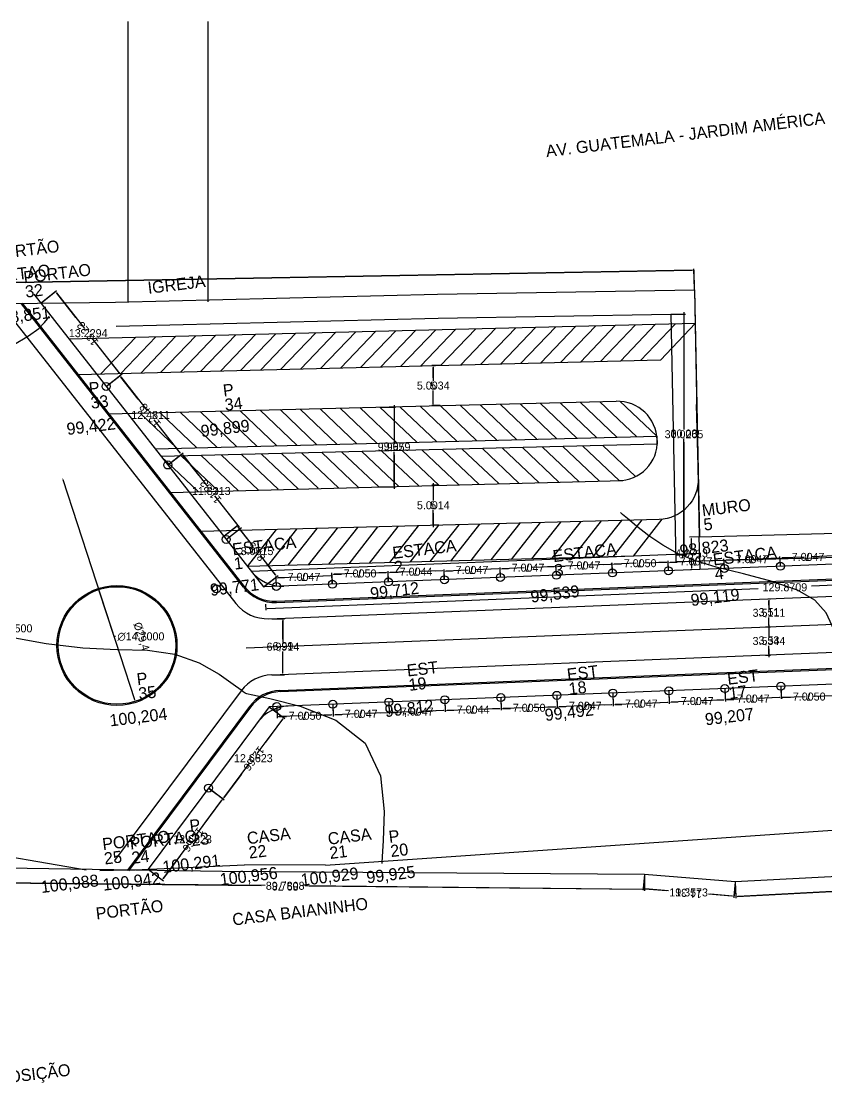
# Model space of a CAD drawing. Header units: metres. Extents: x -999 to 3200, y -1400 to 5056.
# Drawn here: x 993.8 to 1094.4, y 4556.1 to 4690.7 of the extents above; entities that cross this region are included whole.
import ezdxf

# ---------------------------------------------------------------- set-up
doc = ezdxf.new("R2010")
doc.units = ezdxf.units.M
for name, color, linetype, true_color in [('0.1', 7, 'Continuous', 0x000001), ('CurvasTG', 7, 'Continuous', 0x000007), ('Layer1', 7, 'Continuous', 0x000001), ('Layer2', 7, 'Continuous', 0x000002), ('PLANIMETRIA', 7, 'Continuous', 0x000007)]:
    doc.layers.add(name, color=color, linetype=linetype, true_color=true_color)

# ---------------------------------------------------------------- blocks, each defined once
blk = doc.blocks.new('*D3')
for p, q in [((1078.43, 4626.27), (1077.27, 4626.24)), ((1077.45, 4626.07), (1077.48, 4624.8)), ((1078.54, 4622.2), (1077.38, 4622.17))]:
    blk.add_line(p, q)
blk = doc.blocks.new('*D8')
for p, q in [((1154.03, 4623.17), (1154.06, 4622.45)), ((1024.47, 4617.32), (1085.83, 4619.83)), ((1024.27, 4617.85), (1024.3, 4617.13))]:
    blk.add_line(p, q)
blk = doc.blocks.new('_CLOSEDFILLED')
at = {"color": 0, "linetype": 'BYBLOCK'}
blk.add_solid([(-1, 0.16), (0, 0), (-1, -0.16)], dxfattribs=at)

msp = doc.modelspace()

# ---------------------------------------------------------------- linework, layer by layer
at = {"color": 2}
for p, q in [((956.58, 4657.43), (1077.57, 4659.6)), ((1077.86, 4657.16), (1077.82, 4659.6)), ((996.18, 4655.49), (998.02, 4656.94)), ((1000.56, 4653.7), (998.17, 4656.74)), ((1074.92, 4654.11), (1076.56, 4654.11)), ((1076.56, 4654.36), (1076.56, 4640.07)), ((1006.03, 4646.73), (1003.65, 4649.77)), ((1004.34, 4645.08), (1006.19, 4646.53)), ((1046.14, 4647.68), (1045.22, 4647.68)), ((1045.22, 4646.15), (1045.22, 4647.43)), ((1004.34, 4645.08), (1006.05, 4646.42)), ((1008.35, 4643.47), (1006.2, 4646.22)), ((1045.22, 4642.93), (1045.22, 4644.21)), ((1038.57, 4642.49), (1040.33, 4642.49)), ((1040.33, 4642.74), (1040.33, 4638.47)), ((1046.07, 4642.68), (1045.22, 4642.68)), ((1013.6, 4636.8), (1011.44, 4639.54)), ((1076.56, 4638.13), (1076.56, 4623.84)), ((1012.05, 4635.26), (1013.83, 4636.66)), ((1012.05, 4635.26), (1013.75, 4636.6)), ((1015.93, 4633.97), (1013.98, 4636.46)), ((1040.33, 4636.54), (1040.33, 4632.27)), ((998.94, 4633.43), (1007.9, 4605.95)), ((1038.41, 4632.52), (1040.33, 4632.52)), ((1045.23, 4632.97), (1045.23, 4631.19)), ((1045.92, 4632.72), (1045.23, 4632.72)), ((1020.98, 4627.55), (1019.02, 4630.04)), ((1045.23, 4629.25), (1045.23, 4627.47)), ((1019.04, 4626.35), (1020.71, 4627.66)), ((1045.93, 4627.72), (1045.23, 4627.72)), ((1019.35, 4625.96), (1021.13, 4627.35)), ((1021.96, 4626.07), (1020.87, 4627.46)), ((1075.54, 4624.09), (1076.56, 4624.09)), ((1088.32, 4623.62), (1085.57, 4623.5)), ((1088.61, 4622.61), (1088.57, 4623.63)), ((1088.61, 4622.61), (1088.57, 4623.63)), ((1091.57, 4623.75), (1088.82, 4623.64)), ((1095.32, 4623.9), (1092.57, 4623.79)), ((1025.53, 4621.52), (1024.43, 4622.92)), ((1053.32, 4622.27), (1050.57, 4622.16)), ((1053.62, 4621.2), (1053.57, 4622.28)), ((1053.62, 4621.2), (1053.57, 4622.28)), ((1056.57, 4622.4), (1053.82, 4622.29)), ((1060.32, 4622.55), (1057.57, 4622.44)), ((1060.62, 4621.48), (1060.57, 4622.56)), ((1060.62, 4621.48), (1060.57, 4622.56)), ((1063.57, 4622.68), (1060.82, 4622.57)), ((1067.32, 4622.83), (1064.57, 4622.72)), ((1067.61, 4621.77), (1067.57, 4622.84)), ((1067.61, 4621.83), (1067.58, 4622.87)), ((1070.58, 4622.97), (1067.83, 4622.88)), ((1074.33, 4623.08), (1071.58, 4623)), ((1074.61, 4622.05), (1074.57, 4623.06)), ((1074.61, 4622.05), (1074.58, 4623.09)), ((1077.57, 4623.18), (1074.82, 4623.07)), ((1081.32, 4623.33), (1078.57, 4623.22)), ((1081.61, 4622.33), (1081.57, 4623.34)), ((1081.61, 4622.33), (1081.57, 4623.34)), ((1084.57, 4623.46), (1081.82, 4623.35)), ((1024.01, 4620.02), (1025.68, 4621.33)), ((1025.62, 4620.08), (1025.58, 4621.13)), ((1028.58, 4621.25), (1025.83, 4621.14)), ((1032.33, 4621.4), (1029.58, 4621.29)), ((1032.62, 4620.42), (1032.58, 4621.59)), ((1032.62, 4620.36), (1032.58, 4621.41)), ((1035.58, 4621.69), (1032.83, 4621.6)), ((1039.33, 4621.8), (1036.58, 4621.72)), ((1039.62, 4620.64), (1039.58, 4621.81)), ((1039.62, 4620.7), (1039.58, 4621.81)), ((1042.58, 4621.91), (1039.83, 4621.82)), ((1046.33, 4622.02), (1043.58, 4621.94)), ((1046.62, 4620.92), (1046.57, 4622)), ((1046.62, 4620.92), (1046.58, 4622.03)), ((1049.57, 4622.12), (1046.82, 4622.01)), ((1087.18, 4618.54), (1087.18, 4618.54)), ((1087.18, 4617.75), (1087.18, 4618.29)), ((1025.04, 4616.04), (1026.44, 4616.04)), ((1026.44, 4613.51), (1026.44, 4615.79)), ((1087.18, 4615.28), (1087.18, 4615.81)), ((1086.75, 4615.03), (1087.18, 4615.03)), ((1087.18, 4615.28), (1087.18, 4614.23)), ((1087.18, 4615.03), (1087.18, 4615.03)), ((1026.44, 4609.3), (1026.44, 4611.57)), ((1086.75, 4611.49), (1087.18, 4611.49)), ((1087.18, 4612.29), (1087.18, 4611.24)), ((1025.04, 4609.05), (1026.44, 4609.05)), ((1088.66, 4607.6), (1088.71, 4606.2)), ((1088.66, 4607.6), (1088.72, 4606.2)), ((1053.67, 4606.19), (1053.71, 4604.8)), ((1053.67, 4606.13), (1053.71, 4604.8)), ((1060.67, 4606.47), (1060.73, 4605.02)), ((1060.67, 4606.41), (1060.71, 4605.02)), ((1067.67, 4606.75), (1067.73, 4605.3)), ((1067.67, 4606.75), (1067.73, 4605.3)), ((1074.67, 4607.03), (1074.72, 4605.61)), ((1074.67, 4607.03), (1074.72, 4605.58)), ((1081.67, 4607.31), (1081.72, 4605.92)), ((1081.67, 4607.31), (1081.72, 4605.89)), ((1088.47, 4606.19), (1085.72, 4606.08)), ((1091.71, 4606.3), (1088.96, 4606.21)), ((1095.46, 4606.41), (1092.71, 4606.33)), ((1024.72, 4605.03), (1026.53, 4603.69)), ((1025.67, 4605.07), (1025.71, 4603.8)), ((1032.67, 4605.35), (1032.73, 4604.02)), ((1032.67, 4605.28), (1032.71, 4604.02)), ((1039.67, 4605.63), (1039.72, 4604.3)), ((1039.67, 4605.63), (1039.72, 4604.3)), ((1046.67, 4605.91), (1046.71, 4604.58)), ((1046.67, 4605.91), (1046.72, 4604.58)), ((1053.46, 4604.79), (1050.71, 4604.71)), ((1056.71, 4604.89), (1053.96, 4604.81)), ((1060.46, 4605.01), (1057.71, 4604.92)), ((1063.73, 4605.14), (1060.98, 4605.03)), ((1067.48, 4605.29), (1064.73, 4605.18)), ((1070.73, 4605.42), (1067.98, 4605.31)), ((1074.47, 4605.57), (1071.72, 4605.46)), ((1077.72, 4605.73), (1074.97, 4605.62)), ((1081.47, 4605.88), (1078.72, 4605.77)), ((1084.72, 4606.04), (1081.97, 4605.93)), ((1026.38, 4603.49), (1024.24, 4600.62)), ((1028.71, 4603.9), (1025.96, 4603.81)), ((1032.46, 4604.01), (1029.71, 4603.93)), ((1035.73, 4604.14), (1032.98, 4604.03)), ((1039.47, 4604.29), (1036.72, 4604.18)), ((1042.72, 4604.42), (1039.97, 4604.31)), ((1046.47, 4604.57), (1043.72, 4604.46)), ((1049.71, 4604.67), (1046.96, 4604.59)), ((1021.25, 4596.61), (1019.1, 4593.74)), ((1017.15, 4594.88), (1018.95, 4593.54)), ((1017.15, 4594.88), (1018.93, 4593.56)), ((1018.78, 4593.36), (1016.64, 4590.49)), ((1013.65, 4586.48), (1011.51, 4583.61)), ((1009.58, 4584.74), (1011.36, 4583.41)), ((1071.63, 4584.09), (1071.48, 4582.32)), ((1071.63, 4584.09), (1071.61, 4582.2)), ((1082.94, 4583.18), (1083.04, 4581.31)), ((1024.22, 4582.69), (982.08, 4583.12)), ((1071.36, 4582.2), (1029.22, 4582.64)), ((1074.64, 4582.05), (1071.73, 4582.3)), ((1082.95, 4583.12), (1082.79, 4581.35)), ((1117.41, 4583.18), (1083.29, 4581.33)), ((1082.54, 4581.37), (1079.63, 4581.62))]:
    msp.add_line(p, q, dxfattribs=at)
at = {"color": 7}
for p, q in [((995.29, 4656.63, -102), (1024.01, 4620.02, -102)), ((993.71, 4655.39, -102), (1021.49, 4619.99, -102)), ((993.83, 4655.48, -102), (1021.61, 4620.08, -102)), ((992.14, 4654.16, -102), (1020.55, 4617.95, -102)), ((1005.58, 4652.62, -102), (1045.83, 4653.62, -102)), ((1045.83, 4653.62, -102), (1074.92, 4654.11, -102)), ((1074.92, 4654.11, -102), (1075.55, 4623.2, -102)), ((1078.43, 4626.27, -102), (1078.54, 4622.2, -102)), ((1156.36, 4625.33, -102), (1024.01, 4620.02, -102)), ((1075.55, 4623.2, -102), (1153.32, 4625.28, -102)), ((1078.48, 4624.2, -102), (1022.49, 4621.96, -102)), ((1025.62, 4618.23, -102), (1154.03, 4623.38, -102)), ((1025.63, 4618.08, -102), (1154.03, 4623.23, -102)), ((1024.69, 4616.04, -102), (1152.17, 4621.16, -102)), ((1021.85, 4612.42, -102), (1152.31, 4617.66, -102)), ((1025.04, 4609.05, -102), (1152.45, 4614.16, -102)), ((1026.07, 4607.09, -102), (1156.44, 4612.32, -102)), ((1026.08, 4606.94, -102), (1153.86, 4612.07, -102)), ((1151.38, 4610.12, -102), (1024.72, 4605.03, -102)), ((1021.23, 4607.04, -102), (1005.39, 4585.81, -102)), ((1022.27, 4605.08, -102), (1007, 4584.62, -102)), ((1022.39, 4604.99, -102), (1007.12, 4584.53, -102)), ((1024.72, 4605.03, -102), (1009.58, 4584.74, -102))]:
    msp.add_line(p, q, dxfattribs=at)
for p, q in [((1078.43, 4626.27), (1077.27, 4626.24)), ((1077.45, 4626.07), (1077.48, 4624.8)), ((1077.55, 4622.36), (1077.52, 4623.62)), ((1153.87, 4622.62), (1092.51, 4620.11)), ((1078.54, 4622.2), (1077.38, 4622.17)), ((1024.47, 4617.32), (1085.83, 4619.83)), ((1024.27, 4617.85), (1024.3, 4617.13))]:
    msp.add_line(p, q)
msp.add_lwpolyline([(829.45, 4652.74), (912, 4654.17), (979.44, 4655.27), (1005.52, 4655.62), (1045.77, 4656.62), (1077.86, 4657.16), (1078.49, 4626.28), (1156.3, 4628.36), (1156.48, 4607.77), (1156.54, 4601.85), (1156.67, 4587.18), (1126.92, 4585.47), (1106.14, 4584.36), (1082.94, 4583.18), (1071.63, 4584.09), (1018.83, 4584.47), (980.9, 4585.03), (952.04, 4584.54), (919.75, 4583.82), (895.5, 4583.28), (873.4, 4582.79), (865.83, 4582.62), (829.45, 4652.74)], dxfattribs=at)
for centre, radius in [((1004.34, 4645.08, -102), 0.5), ((1012.05, 4635.26, -102), 0.5), ((1019.35, 4625.96, -102), 0.5), ((1067.61, 4621.77, -102), 0.5), ((1074.61, 4622.05, -102), 0.5), ((1081.61, 4622.33, -102), 0.5), ((1088.61, 4622.61, -102), 0.5), ((1039.62, 4620.64, -102), 0.5), ((1046.62, 4620.92, -102), 0.5), ((1053.62, 4621.2, -102), 0.5), ((1060.62, 4621.48, -102), 0.5), ((1005.7, 4612.7, -102), 7.5), ((1005.7, 4612.7, -102), 7.35), ((1018.12, 4619.78, -102), 0.5), ((1025.62, 4620.08, -102), 0.5), ((1032.62, 4620.36, -102), 0.5), ((1074.67, 4607.03, -102), 0.5), ((1081.67, 4607.31, -102), 0.5), ((1088.66, 4607.6, -102), 0.5), ((1039.67, 4605.63, -102), 0.5), ((1046.67, 4605.91, -102), 0.5), ((1053.67, 4606.19, -102), 0.5), ((1060.67, 4606.47, -102), 0.5), ((1067.67, 4606.75, -102), 0.5), ((1025.67, 4605.07, -102), 0.5), ((1032.67, 4605.35, -102), 0.5), ((1017.15, 4594.88, -102), 0.5)]:
    msp.add_circle(centre, radius, dxfattribs=at)
for centre, radius, start, end in [((1026.37, 4625.11, -102), 5, 218.1215, 272.2989), ((1025.43, 4623.07, -102), 5, 218.1215, 272.2989), ((1025.43, 4623.07, -102), 4.85, 218.1215, 272.2989), ((1024.49, 4621.04, -102), 5, 218.1215, 272.2989), ((1025.24, 4604.05, -102), 5, 92.2989, 143.2679), ((1026.27, 4602.09, -102), 5, 92.2989, 143.2679), ((1026.27, 4602.09, -102), 4.85, 92.2989, 143.2679), ((1027.31, 4600.13, -102), 5, 92.2989, 143.2679)]:
    msp.add_arc(centre, radius, start, end, dxfattribs=at)
for points in [[(1077.48, 4626.07), (1077.42, 4626.07), (1077.45, 4626.25)], [(1077.58, 4622.36), (1077.52, 4622.36), (1077.55, 4622.18)], [(1024.47, 4617.35), (1024.47, 4617.29), (1024.29, 4617.31)]]:
    msp.add_solid(points)
at = {"layer": '0.1', "color": 1}
for p, q in [((999.68, 4651.02, -102), (1078.02, 4652.97, -102)), ((1033.04, 4651.85, -102), (1028.65, 4647.24, -102)), ((1035.53, 4651.92, -102), (1031.15, 4647.31, -102)), ((1038.03, 4651.98, -102), (1033.65, 4647.37, -102)), ((1040.53, 4652.04, -102), (1036.15, 4647.43, -102)), ((1043.03, 4652.1, -102), (1038.65, 4647.49, -102)), ((1045.53, 4652.17, -102), (1041.15, 4647.55, -102)), ((1048.03, 4652.23, -102), (1043.64, 4647.62, -102)), ((1050.53, 4652.29, -102), (1046.14, 4647.68, -102)), ((1053.03, 4652.35, -102), (1048.64, 4647.74, -102)), ((1055.53, 4652.41, -102), (1051.14, 4647.8, -102)), ((1058.03, 4652.48, -102), (1053.64, 4647.87, -102)), ((1060.53, 4652.54, -102), (1056.14, 4647.93, -102)), ((1063.03, 4652.6, -102), (1058.64, 4647.99, -102)), ((1065.53, 4652.66, -102), (1061.14, 4648.05, -102)), ((1068.02, 4652.73, -102), (1063.64, 4648.11, -102)), ((1070.52, 4652.79, -102), (1066.14, 4648.18, -102)), ((1073.02, 4652.85, -102), (1068.64, 4648.24, -102)), ((1075.52, 4652.91, -102), (1071.14, 4648.3, -102)), ((1078.02, 4652.97, -102), (1073.64, 4648.36, -102)), ((1008.04, 4651.23, -102), (1003.66, 4646.62, -102)), ((1010.54, 4651.29, -102), (1006.16, 4646.68, -102)), ((1013.04, 4651.36, -102), (1008.66, 4646.75, -102)), ((1015.54, 4651.42, -102), (1011.15, 4646.81, -102)), ((1018.04, 4651.48, -102), (1013.65, 4646.87, -102)), ((1020.54, 4651.54, -102), (1016.15, 4646.93, -102)), ((1023.04, 4651.6, -102), (1018.65, 4646.99, -102)), ((1025.54, 4651.67, -102), (1021.15, 4647.06, -102)), ((1028.04, 4651.73, -102), (1023.65, 4647.12, -102)), ((1030.54, 4651.79, -102), (1026.15, 4647.18, -102)), ((1073.64, 4648.36, -102), (1000.84, 4646.55, -102)), ((1004.69, 4641.64, -102), (1068.09, 4643.22, -102)), ((1040.68, 4638.04, -102), (1036.07, 4642.43, -102)), ((1043.18, 4638.1, -102), (1038.57, 4642.49, -102)), ((1045.68, 4638.16, -102), (1041.07, 4642.55, -102)), ((1048.18, 4638.23, -102), (1043.57, 4642.61, -102)), ((1050.68, 4638.29, -102), (1046.07, 4642.68, -102)), ((1053.18, 4638.35, -102), (1048.57, 4642.74, -102)), ((1055.68, 4638.41, -102), (1051.07, 4642.8, -102)), ((1058.18, 4638.48, -102), (1053.57, 4642.86, -102)), ((1060.68, 4638.54, -102), (1056.07, 4642.92, -102)), ((1063.18, 4638.6, -102), (1058.57, 4642.99, -102)), ((1065.68, 4638.66, -102), (1061.07, 4643.05, -102)), ((1068.18, 4638.73, -102), (1063.57, 4643.11, -102)), ((1070.68, 4638.79, -102), (1066.06, 4643.17, -102)), ((1073.17, 4638.85, -102), (1068.56, 4643.24, -102)), ((1013.19, 4637.36, -102), (1008.58, 4641.74, -102)), ((1015.69, 4637.42, -102), (1011.08, 4641.8, -102)), ((1018.19, 4637.48, -102), (1013.58, 4641.87, -102)), ((1020.69, 4637.54, -102), (1016.08, 4641.93, -102)), ((1023.19, 4637.6, -102), (1018.58, 4641.99, -102)), ((1025.69, 4637.67, -102), (1021.08, 4642.05, -102)), ((1028.19, 4637.73, -102), (1023.58, 4642.12, -102)), ((1030.69, 4637.79, -102), (1026.08, 4642.18, -102)), ((1033.19, 4637.85, -102), (1028.58, 4642.24, -102)), ((1035.69, 4637.92, -102), (1031.08, 4642.3, -102)), ((1038.19, 4637.98, -102), (1033.58, 4642.36, -102)), ((1010.46, 4637.29, -102), (1073.17, 4638.85, -102)), ((1073.17, 4638.85, -102), (1073.2, 4637.85, -102)), ((1073.2, 4637.85, -102), (1011.23, 4636.31, -102)), ((1041.33, 4637.06, -102), (1045.92, 4632.72, -102)), ((1043.84, 4637.12, -102), (1048.42, 4632.79, -102)), ((1046.35, 4637.18, -102), (1050.92, 4632.86, -102)), ((1048.86, 4637.24, -102), (1053.43, 4632.93, -102)), ((1051.36, 4637.31, -102), (1055.93, 4632.99, -102)), ((1053.87, 4637.37, -102), (1058.44, 4633.06, -102)), ((1056.38, 4637.43, -102), (1060.94, 4633.13, -102)), ((1058.89, 4637.49, -102), (1063.44, 4633.19, -102)), ((1061.4, 4637.56, -102), (1065.95, 4633.26, -102)), ((1063.91, 4637.62, -102), (1068.46, 4633.32, -102)), ((1066.42, 4637.68, -102), (1070.51, 4633.82, -102)), ((1011.22, 4636.32, -102), (1015.84, 4631.95, -102)), ((1013.71, 4636.39, -102), (1018.34, 4632.02, -102)), ((1016.24, 4636.43, -102), (1020.84, 4632.09, -102)), ((1018.75, 4636.49, -102), (1023.34, 4632.16, -102)), ((1021.26, 4636.56, -102), (1025.84, 4632.23, -102)), ((1023.77, 4636.62, -102), (1028.34, 4632.3, -102)), ((1026.28, 4636.68, -102), (1030.84, 4632.38, -102)), ((1028.79, 4636.74, -102), (1033.4, 4632.39, -102)), ((1031.29, 4636.81, -102), (1035.9, 4632.46, -102)), ((1033.8, 4636.87, -102), (1038.41, 4632.52, -102)), ((1036.31, 4636.93, -102), (1040.91, 4632.59, -102)), ((1038.82, 4636.99, -102), (1043.41, 4632.66, -102)), ((1012.4, 4631.83, -102), (1068.91, 4633.34, -102)), ((1039.78, 4623.06, -102), (1043.4, 4627.66, -102)), ((1042.32, 4623.12, -102), (1045.93, 4627.72, -102)), ((1044.85, 4623.19, -102), (1048.47, 4627.79, -102)), ((1047.41, 4623.26, -102), (1051.03, 4627.86, -102)), ((1049.95, 4623.33, -102), (1053.56, 4627.93, -102)), ((1052.48, 4623.4, -102), (1056.1, 4628, -102)), ((1055.02, 4623.46, -102), (1058.63, 4628.06, -102)), ((1057.56, 4623.53, -102), (1061.17, 4628.13, -102)), ((1060.09, 4623.6, -102), (1063.71, 4628.2, -102)), ((1062.63, 4623.67, -102), (1066.24, 4628.27, -102)), ((1065.17, 4623.74, -102), (1068.78, 4628.34, -102)), ((1067.7, 4623.8, -102), (1071.32, 4628.4, -102)), ((1070.24, 4623.87, -102), (1073.85, 4628.47, -102)), ((1022.03, 4622.58, -102), (1025.64, 4627.18, -102)), ((1024.56, 4622.65, -102), (1028.18, 4627.25, -102)), ((1027.1, 4622.72, -102), (1030.71, 4627.32, -102)), ((1029.64, 4622.78, -102), (1033.25, 4627.38, -102)), ((1032.17, 4622.85, -102), (1035.79, 4627.45, -102)), ((1034.71, 4622.92, -102), (1038.32, 4627.52, -102)), ((1037.25, 4622.99, -102), (1040.86, 4627.59, -102))]:
    msp.add_line(p, q, dxfattribs=at)
msp.add_lwpolyline([(1078.09, 4642.83), (1078.34, 4633.59, -0.414214), (1073.48, 4628.46), (1016.24, 4626.93)], format="xyb", dxfattribs=at)
msp.add_lwpolyline([(1070.24, 4623.87), (1022, 4622.58)], dxfattribs=at)
for centre, radius, start, end in [((1068.21, 4638.23, -102), 5, 1.5346, 91.4272), ((1068.38, 4638.16, -102), 4.84, 269.4946, 2.1187)]:
    msp.add_arc(centre, radius, start, end, dxfattribs=at)
at = {"layer": 'CurvasTG', "color": 54}
for points in [[(987.35, 4649.32), (987.21, 4648.59), (987.13, 4648.12), (987.09, 4647.73), (987.17, 4647.54), (987.61, 4647.66), (988.68, 4648.17), (990.52, 4649.09), (992.7, 4650.25), (994.66, 4651.4), (995.95, 4652.34), (996.66, 4653.05), (997.01, 4653.52), (997.17, 4653.76), (997.23, 4653.86), (997.24, 4653.87)], [(1098.44, 4603.67), (1098.16, 4604.16), (1097.89, 4604.91), (1097.47, 4606.43), (1096.88, 4608.89), (1096.15, 4611.83), (1095.31, 4614.62), (1094.33, 4616.78), (1092.92, 4618.38), (1090.74, 4619.62), (1087.6, 4620.69), (1084, 4621.65), (1080.6, 4622.51), (1077.89, 4623.34), (1075.75, 4624.21), (1073.91, 4625.22), (1072.17, 4626.42), (1070.64, 4627.62), (1069.5, 4628.56), (1068.89, 4629.08), (1068.66, 4629.28), (1068.63, 4629.3)], [(1001.86, 4584.6), (986.37, 4587.29), (985.78, 4587.95)]]:
    msp.add_lwpolyline(points, dxfattribs=at)
at = {"layer": 'CurvasTG', "color": 2}
msp.add_lwpolyline([(992.46, 4613.76), (996.85, 4612.97), (1001.45, 4612.4), (1005.71, 4612.21), (1009.52, 4612.1), (1012.94, 4611.63), (1015.96, 4610.53), (1018.45, 4609.11), (1020.23, 4607.86), (1021.23, 4607.14), (1021.63, 4606.84), (1021.72, 4606.77), (1021.75, 4606.74), (1021.76, 4606.74), (1021.76, 4606.74), (1021.87, 4606.71), (1022.66, 4606.54), (1024.8, 4606.06), (1028.61, 4605.11), (1033.05, 4603.37), (1036.73, 4600.5), (1038.62, 4596.41), (1039.11, 4591.97), (1038.98, 4588.33), (1038.84, 4586.3), (1038.79, 4585.56), (1038.78, 4585.45)], dxfattribs=at)
at = {"layer": 'Defpoints'}
for p in [(1077.82, 4659.6), (998.02, 4656.94), (1077.86, 4657.16, -102), (996.18, 4655.49, -102), (1074.92, 4654.11, -102), (1045.22, 4647.68), (1046.14, 4647.68, -102), (1006.05, 4646.42), (1004.34, 4645.08, -102), (1004.34, 4645.08, -102), (1038.57, 4642.49, -102), (1046.07, 4642.68, -102), (1013.83, 4636.66), (1012.05, 4635.26, -102), (1012.05, 4635.26, -102), (1038.41, 4632.52, -102), (1040.33, 4632.52), (1045.92, 4632.72, -102), (1020.71, 4627.66), (1045.23, 4627.72), (1045.93, 4627.72, -102), (1019.04, 4626.35, -102), (1078.49, 4626.28), (1019.35, 4625.96, -102), (1075.54, 4624.09, -102), (1076.56, 4624.09), (1088.57, 4623.63), (1053.57, 4622.28), (1060.57, 4622.56), (1067.58, 4622.87), (1074.57, 4623.06), (1081.57, 4623.34), (1081.61, 4622.33, -102), (1081.61, 4622.33, -102), (1088.61, 4622.61, -102), (1088.61, 4622.61, -102), (1025.58, 4621.13), (1032.58, 4621.59), (1039.58, 4621.81), (1046.57, 4622), (1046.62, 4620.92, -102), (1046.62, 4620.92, -102), (1053.62, 4621.2, -102), (1053.62, 4621.2, -102), (1060.62, 4621.48, -102), (1060.62, 4621.48, -102), (1067.61, 4621.83), (1067.61, 4621.77, -102), (1074.61, 4622.05, -102), (1074.61, 4622.05, -102), (1077.55, 4622.18), (1078.6, 4622.21), (1003.42, 4619.69, -102), (1024.01, 4620.02, -102), (1025.62, 4620.08, -102), (1032.62, 4620.42), (1032.62, 4620.36, -102), (1039.62, 4620.7), (1039.62, 4620.64, -102), (1087.18, 4618.54), (1087.18, 4618.54), (1024.27, 4617.92), (1025.04, 4616.04, -102), (1026.44, 4616.04), (1086.75, 4615.03), (1087.18, 4615.03), (1086.75, 4611.49), (1087.18, 4611.49), (1025.04, 4609.05, -102), (1088.66, 4607.6, -102), (1088.66, 4607.6, -102), (1053.67, 4606.19, -102), (1053.67, 4606.13), (1060.67, 4606.47, -102), (1060.67, 4606.41), (1067.67, 4606.75, -102), (1067.67, 4606.75, -102), (1074.67, 4607.03, -102), (1074.67, 4607.03, -102), (1081.67, 4607.31, -102), (1081.67, 4607.31, -102), (1088.71, 4606.2), (1007.98, 4605.71, -102), (1024.72, 4605.03, -102), (1025.67, 4605.07, -102), (1032.67, 4605.35, -102), (1032.67, 4605.28), (1039.67, 4605.63, -102), (1039.67, 4605.63, -102), (1046.67, 4605.91, -102), (1046.67, 4605.91, -102), (1053.71, 4604.8), (1060.73, 4605.02), (1067.73, 4605.3), (1074.72, 4605.61), (1081.72, 4605.92), (1025.71, 4603.8), (1032.73, 4604.02), (1039.72, 4604.3), (1046.71, 4604.58), (1017.15, 4594.88, -102), (1017.15, 4594.88, -102), (1018.95, 4593.54), (1009.58, 4584.74, -102), (1011.36, 4583.41), (1071.63, 4584.09, -102), (1071.63, 4584.09, -102), (1082.94, 4583.18, -102), (1071.48, 4582.32), (1082.95, 4583.12), (1083.04, 4581.31)]:
    msp.add_point(p, dxfattribs=at)
at = {"layer": 'Layer1', "color": 1}
msp.add_line((1007, 4584.62, -102), (1003.56, 4584.54, -102), dxfattribs=at)
at = {"layer": 'Layer2'}
for p, q in [((1077.64, 4659.6), (957.09, 4657.44)), ((1077.86, 4657.22), (1077.81, 4659.78)), ((996.23, 4655.53), (998.16, 4657.05)), ((998.13, 4656.79), (1001.64, 4652.32)), ((1074.98, 4654.11), (1076.74, 4654.11)), ((1076.56, 4653.93), (1076.56, 4639.69)), ((1006.08, 4646.67), (1002.57, 4651.14)), ((1004.39, 4645.12), (1006.33, 4646.64)), ((1004.39, 4645.12), (1006.19, 4646.53)), ((1046.08, 4647.68), (1045.04, 4647.68)), ((1045.22, 4647.5), (1045.22, 4645.77)), ((1006.16, 4646.28), (1009.43, 4642.1)), ((1045.22, 4642.86), (1045.22, 4644.59)), ((1038.64, 4642.49), (1040.51, 4642.49)), ((1046.01, 4642.68), (1045.04, 4642.68)), ((1040.33, 4642.31), (1040.33, 4638.1)), ((1013.64, 4636.74), (1010.36, 4640.92)), ((1076.56, 4624.27), (1076.56, 4638.51)), ((1012.1, 4635.3), (1013.97, 4636.77)), ((1012.1, 4635.3), (1013.89, 4636.71)), ((1013.94, 4636.52), (1017.01, 4632.59)), ((1040.33, 4632.7), (1040.33, 4636.92)), ((1038.47, 4632.52), (1040.51, 4632.52)), ((1045.85, 4632.72), (1045.05, 4632.72)), ((1045.23, 4632.54), (1045.23, 4630.81)), ((1021.02, 4627.49), (1017.94, 4631.41)), ((1045.23, 4627.9), (1045.23, 4629.63)), ((1019.09, 4626.39), (1020.86, 4627.77)), ((1045.87, 4627.72), (1045.05, 4627.72)), ((1019.4, 4625.99), (1021.27, 4627.46)), ((1020.82, 4627.52), (1022.74, 4625.08)), ((1025.57, 4621.47), (1023.66, 4623.9)), ((1075.6, 4624.09), (1076.74, 4624.09)), ((1088.39, 4623.62), (1087.49, 4623.58)), ((1088.61, 4622.67), (1088.56, 4623.81)), ((1088.61, 4622.67), (1088.56, 4623.81)), ((1088.75, 4623.63), (1089.65, 4623.67)), ((1053.39, 4622.28), (1052.5, 4622.24)), ((1053.61, 4621.27), (1053.57, 4622.46)), ((1053.61, 4621.27), (1053.57, 4622.46)), ((1053.75, 4622.29), (1054.65, 4622.33)), ((1060.39, 4622.56), (1059.5, 4622.52)), ((1060.61, 4621.55), (1060.56, 4622.74)), ((1060.61, 4621.55), (1060.56, 4622.74)), ((1060.75, 4622.57), (1061.65, 4622.61)), ((1067.39, 4622.84), (1066.49, 4622.8)), ((1067.61, 4621.83), (1067.56, 4623.02)), ((1067.61, 4621.89), (1067.57, 4623.05)), ((1067.76, 4622.88), (1068.74, 4622.91)), ((1074.4, 4623.09), (1073.42, 4623.06)), ((1074.61, 4622.11), (1074.57, 4623.24)), ((1074.61, 4622.11), (1074.58, 4623.27)), ((1074.75, 4623.07), (1075.65, 4623.11)), ((1081.39, 4623.34), (1080.5, 4623.3)), ((1081.61, 4622.39), (1081.56, 4623.52)), ((1081.61, 4622.39), (1081.56, 4623.52)), ((1081.75, 4623.35), (1082.65, 4623.39)), ((1024.06, 4620.05), (1025.83, 4621.44)), ((1025.62, 4620.14), (1025.57, 4621.31)), ((1025.76, 4621.14), (1026.65, 4621.18)), ((1032.4, 4621.41), (1031.5, 4621.37)), ((1032.61, 4620.49), (1032.57, 4621.77)), ((1032.62, 4620.42), (1032.57, 4621.59)), ((1032.76, 4621.6), (1033.74, 4621.63)), ((1039.4, 4621.81), (1038.42, 4621.78)), ((1039.62, 4620.7), (1039.58, 4621.99)), ((1039.61, 4620.77), (1039.58, 4621.99)), ((1039.76, 4621.82), (1040.66, 4621.85)), ((1046.4, 4622.02), (1045.51, 4622)), ((1046.61, 4620.99), (1046.57, 4622.18)), ((1046.62, 4620.99), (1046.58, 4622.21)), ((1046.75, 4622.01), (1047.65, 4622.05)), ((1005.34, 4613.81), (1003.48, 4619.52)), ((1087.18, 4618.36), (1087.18, 4617.37)), ((1087.24, 4618.54), (1087.36, 4618.54)), ((1025.1, 4616.04), (1026.62, 4616.04)), ((1026.44, 4615.86), (1026.44, 4613.13)), ((1087.18, 4615.21), (1087.18, 4616.19)), ((1086.81, 4615.03), (1087.36, 4615.03)), ((1087.18, 4614.85), (1087.18, 4613.85)), ((1087.24, 4615.03), (1087.36, 4615.03)), ((1005.52, 4613.81), (1005.34, 4613.81)), ((1026.44, 4609.23), (1026.44, 4611.95)), ((1086.81, 4611.49), (1087.36, 4611.49)), ((1087.18, 4611.67), (1087.18, 4612.67)), ((1025.1, 4609.05), (1026.62, 4609.05)), ((1088.67, 4607.53), (1088.71, 4606.02)), ((1088.67, 4607.53), (1088.73, 4606.02)), ((1053.67, 4606.13), (1053.72, 4604.62)), ((1053.67, 4606.07), (1053.72, 4604.62)), ((1060.67, 4606.41), (1060.73, 4604.84)), ((1060.67, 4606.35), (1060.72, 4604.84)), ((1067.67, 4606.69), (1067.73, 4605.12)), ((1067.67, 4606.69), (1067.73, 4605.12)), ((1074.67, 4606.97), (1074.73, 4605.43)), ((1074.67, 4606.97), (1074.73, 4605.4)), ((1081.67, 4607.25), (1081.73, 4605.74)), ((1081.67, 4607.25), (1081.73, 4605.71)), ((1088.54, 4606.2), (1087.64, 4606.16)), ((1088.89, 4606.21), (1089.87, 4606.24)), ((1024.77, 4604.99), (1026.67, 4603.58)), ((1025.67, 4605), (1025.72, 4603.62)), ((1032.67, 4605.28), (1032.73, 4603.84)), ((1032.68, 4605.22), (1032.72, 4603.84)), ((1039.67, 4605.57), (1039.73, 4604.12)), ((1039.67, 4605.57), (1039.73, 4604.12)), ((1046.67, 4605.85), (1046.72, 4604.4)), ((1046.67, 4605.85), (1046.73, 4604.4)), ((1053.53, 4604.79), (1052.64, 4604.77)), ((1053.89, 4604.81), (1054.87, 4604.84)), ((1060.53, 4605.01), (1059.55, 4604.98)), ((1060.91, 4605.03), (1061.8, 4605.06)), ((1067.55, 4605.29), (1066.65, 4605.26)), ((1067.91, 4605.31), (1068.8, 4605.34)), ((1074.54, 4605.57), (1073.65, 4605.54)), ((1074.9, 4605.62), (1075.8, 4605.65)), ((1081.54, 4605.88), (1080.65, 4605.85)), ((1081.9, 4605.93), (1082.8, 4605.96)), ((1026.42, 4603.54), (1023.18, 4599.2)), ((1025.89, 4603.81), (1026.87, 4603.84)), ((1032.53, 4604.02), (1031.55, 4603.98)), ((1032.91, 4604.03), (1033.8, 4604.06)), ((1039.54, 4604.29), (1038.65, 4604.26)), ((1039.9, 4604.31), (1040.8, 4604.34)), ((1046.54, 4604.57), (1045.65, 4604.54)), ((1046.89, 4604.59), (1047.79, 4604.61)), ((1019.06, 4593.68), (1022.3, 4598.02)), ((1017.2, 4594.85), (1019.1, 4593.43)), ((1017.2, 4594.85), (1019.07, 4593.45)), ((1018.82, 4593.41), (1015.58, 4589.07)), ((1011.47, 4583.55), (1014.7, 4587.89)), ((1009.63, 4584.7), (1011.5, 4583.3)), ((1071.62, 4584.03), (1071.46, 4582.14)), ((1071.63, 4584.03), (1071.61, 4582.02)), ((982.01, 4583.12), (1023.72, 4582.69)), ((1071.43, 4582.2), (1029.73, 4582.63)), ((1071.66, 4582.3), (1074.38, 4582.07)), ((1082.94, 4583.06), (1082.78, 4581.17)), ((1082.95, 4583.12), (1083.05, 4581.13)), ((1083.22, 4581.32), (1116.82, 4583.14)), ((1082.61, 4581.36), (1079.89, 4581.6))]:
    msp.add_line(p, q, dxfattribs=at)
for points in [[(1077.64, 4659.63), (1077.64, 4659.57), (1077.82, 4659.6)], [(998.15, 4656.81), (998.11, 4656.78), (998.02, 4656.94)], [(1076.53, 4653.93), (1076.59, 4653.93), (1076.56, 4654.11)], [(1006.1, 4646.69), (1006.05, 4646.65), (1006.19, 4646.53)], [(1045.19, 4647.5), (1045.25, 4647.5), (1045.22, 4647.68)], [(1006.18, 4646.29), (1006.13, 4646.26), (1006.05, 4646.42)], [(1040.3, 4642.31), (1040.36, 4642.31), (1040.33, 4642.49)], [(1045.19, 4642.86), (1045.25, 4642.86), (1045.22, 4642.68)], [(1013.66, 4636.76), (1013.62, 4636.72), (1013.75, 4636.6)], [(1013.96, 4636.53), (1013.91, 4636.5), (1013.83, 4636.66)], [(1040.3, 4632.7), (1040.36, 4632.7), (1040.33, 4632.52)], [(1045.2, 4632.54), (1045.26, 4632.54), (1045.23, 4632.72)], [(1020.85, 4627.54), (1020.8, 4627.5), (1020.71, 4627.66)], [(1045.2, 4627.9), (1045.26, 4627.9), (1045.23, 4627.72)], [(1021.04, 4627.51), (1021, 4627.47), (1021.13, 4627.35)], [(1076.53, 4624.27), (1076.59, 4624.27), (1076.56, 4624.09)], [(1088.39, 4623.65), (1088.39, 4623.59), (1088.57, 4623.63)], [(1088.75, 4623.66), (1088.75, 4623.6), (1088.57, 4623.63)], [(1053.39, 4622.31), (1053.39, 4622.25), (1053.57, 4622.28)], [(1053.75, 4622.32), (1053.75, 4622.26), (1053.57, 4622.28)], [(1060.39, 4622.59), (1060.39, 4622.53), (1060.57, 4622.56)], [(1060.75, 4622.6), (1060.75, 4622.54), (1060.57, 4622.56)], [(1067.39, 4622.87), (1067.39, 4622.81), (1067.57, 4622.84)], [(1067.76, 4622.91), (1067.76, 4622.85), (1067.58, 4622.87)], [(1074.4, 4623.12), (1074.4, 4623.06), (1074.58, 4623.09)], [(1074.75, 4623.1), (1074.75, 4623.04), (1074.57, 4623.06)], [(1081.39, 4623.37), (1081.39, 4623.31), (1081.57, 4623.34)], [(1081.75, 4623.38), (1081.75, 4623.32), (1081.57, 4623.34)], [(1025.6, 4621.49), (1025.55, 4621.45), (1025.68, 4621.33)], [(1025.76, 4621.17), (1025.76, 4621.11), (1025.58, 4621.13)], [(1032.4, 4621.44), (1032.4, 4621.38), (1032.58, 4621.41)], [(1032.76, 4621.63), (1032.76, 4621.57), (1032.58, 4621.59)], [(1039.4, 4621.84), (1039.4, 4621.78), (1039.58, 4621.81)], [(1039.76, 4621.85), (1039.76, 4621.79), (1039.58, 4621.81)], [(1046.4, 4622.05), (1046.4, 4622), (1046.58, 4622.03)], [(1046.75, 4622.04), (1046.76, 4621.98), (1046.57, 4622)], [(1003.51, 4619.53), (1003.45, 4619.51), (1003.42, 4619.69)], [(1087.15, 4618.36), (1087.21, 4618.36), (1087.18, 4618.54)], [(1026.41, 4615.86), (1026.47, 4615.86), (1026.44, 4616.04)], [(1087.15, 4615.21), (1087.21, 4615.21), (1087.18, 4615.03)], [(1087.15, 4614.85), (1087.21, 4614.85), (1087.18, 4615.03)], [(1087.15, 4611.67), (1087.21, 4611.67), (1087.18, 4611.49)], [(1026.41, 4609.23), (1026.47, 4609.23), (1026.44, 4609.05)], [(1088.54, 4606.23), (1088.54, 4606.17), (1088.72, 4606.2)], [(1088.89, 4606.24), (1088.89, 4606.18), (1088.71, 4606.2)], [(1053.53, 4604.82), (1053.53, 4604.76), (1053.71, 4604.8)], [(1053.89, 4604.84), (1053.89, 4604.78), (1053.71, 4604.8)], [(1060.53, 4605.04), (1060.54, 4604.98), (1060.71, 4605.02)], [(1060.91, 4605.06), (1060.91, 4605), (1060.73, 4605.02)], [(1067.54, 4605.32), (1067.55, 4605.26), (1067.73, 4605.3)], [(1067.9, 4605.34), (1067.91, 4605.28), (1067.73, 4605.3)], [(1074.54, 4605.6), (1074.55, 4605.54), (1074.72, 4605.58)], [(1074.9, 4605.65), (1074.9, 4605.59), (1074.72, 4605.61)], [(1081.54, 4605.91), (1081.54, 4605.85), (1081.72, 4605.89)], [(1081.9, 4605.96), (1081.9, 4605.9), (1081.72, 4605.92)], [(1025.89, 4603.84), (1025.89, 4603.78), (1025.71, 4603.8)], [(1026.4, 4603.56), (1026.44, 4603.52), (1026.53, 4603.69)], [(1032.53, 4604.05), (1032.53, 4603.99), (1032.71, 4604.02)], [(1032.9, 4604.06), (1032.91, 4604), (1032.73, 4604.02)], [(1039.54, 4604.32), (1039.55, 4604.26), (1039.72, 4604.3)], [(1039.9, 4604.34), (1039.91, 4604.28), (1039.72, 4604.3)], [(1046.54, 4604.6), (1046.54, 4604.54), (1046.72, 4604.58)], [(1046.89, 4604.62), (1046.89, 4604.56), (1046.71, 4604.58)], [(1018.8, 4593.43), (1018.85, 4593.39), (1018.93, 4593.56)], [(1019.04, 4593.7), (1019.09, 4593.66), (1018.95, 4593.54)], [(1011.44, 4583.57), (1011.49, 4583.53), (1011.36, 4583.41)], [(1071.43, 4582.23), (1071.43, 4582.17), (1071.61, 4582.2)], [(1071.66, 4582.33), (1071.65, 4582.27), (1071.48, 4582.32)], [(1082.62, 4581.39), (1082.61, 4581.33), (1082.79, 4581.35)], [(1083.22, 4581.35), (1083.23, 4581.29), (1083.04, 4581.31)]]:
    msp.add_solid(points, dxfattribs=at)
at = {"layer": 'PLANIMETRIA', "color": 7}
for p, q in [((1007.1, 4655.65, -102), (1007.1, 4690.69, -102)), ((1017.1, 4655.65, -102), (1017.1, 4690.69, -102))]:
    msp.add_line(p, q, dxfattribs=at)
for points in [[(1077.86, 4657.16), (1078.47, 4626.28)], [(1078.49, 4626.28), (1156.33, 4628.36), (1156.1, 4649.27)], [(1031.74, 4585.23), (1156.7, 4593.87)], [(1007, 4584.62), (1021.64, 4585.28)], [(1031.74, 4585.23), (1021.64, 4585.28)]]:
    msp.add_lwpolyline(points, dxfattribs=at)

# ---------------------------------------------------------------- block references
at = {"color": 7}
for name in ['*D3', '*D8']:
    msp.add_blockref(name, (0, 0, -102), dxfattribs=at)
at = {"layer": 'Layer2', "color": 2, "xscale": 0.25, "yscale": 0.25}
for p, rotation in [((1077.82, 4659.6), 1.0270716182047672), ((998.02, 4656.94), 128.12153475635404), ((1076.56, 4654.11), 270), ((1006.19, 4646.53), 308.12153475635404), ((1045.22, 4647.68), 90), ((1006.05, 4646.42), 128.1215347563555), ((1040.33, 4642.49), 270), ((1045.22, 4642.68), 270), ((1013.75, 4636.6), 308.12153475635546), ((1013.83, 4636.66), 128.12153475635904), ((998.87, 4633.67), 108.05008072903979), ((1040.33, 4632.52), 90), ((1045.23, 4632.72), 270), ((1020.71, 4627.66), 128.12153475635637), ((1045.23, 4627.72), 90), ((1021.13, 4627.35), 308.12153475635904), ((1076.56, 4624.09), 90), ((1088.57, 4623.63), 2.2988738120606627), ((1088.57, 4623.63), -177.70112618792464), ((1053.57, 4622.28), 2.2988738120679955), ((1053.57, 4622.28), -177.70112618793206), ((1060.57, 4622.56), 2.2988738120679386), ((1060.57, 4622.56), -177.70112618793934), ((1067.57, 4622.84), 2.2988738120606627), ((1067.58, 4622.87), -178.21233939741813), ((1074.58, 4623.09), 1.787660602581866), ((1074.57, 4623.06), -177.70112618793942), ((1081.57, 4623.34), 2.2988738120605774), ((1081.57, 4623.34), -177.70112618793934), ((1025.68, 4621.33), 308.12153475635637), ((1025.58, 4621.13), -177.70112618792464), ((1032.58, 4621.41), 2.2988738120753567), ((1032.58, 4621.59), -178.21233939743294), ((1039.58, 4621.81), 1.7876606025670583), ((1039.58, 4621.81), -178.21235974707275), ((1046.58, 4622.03), 1.7876402529272468), ((1046.57, 4622), -177.701126187932), ((1087.18, 4618.54), 90), ((1026.44, 4616.04), 90), ((1087.18, 4615.03), 270), ((1087.18, 4615.03), 270), ((1087.18, 4611.49), 90), ((1026.44, 4609.05), 270), ((1088.72, 4606.2), 2.2988738120679955), ((1088.71, 4606.2), -178.21233939743294), ((1007.98, 4605.71), 288.0500807290398), ((1053.71, 4604.8), 1.787640252919772), ((1053.71, 4604.8), -178.21233939741796), ((1060.71, 4605.02), 1.7876606025820365), ((1060.73, 4605.02), -177.70112618793942), ((1067.73, 4605.3), 2.2988738120605774), ((1067.73, 4605.3), -177.701126187932), ((1074.72, 4605.58), 2.2988738120679955), ((1074.72, 4605.61), -177.701126187932), ((1081.72, 4605.89), 2.2988738120679955), ((1081.72, 4605.92), -177.701126187932), ((1025.71, 4603.8), -178.21233939741808), ((1026.53, 4603.69), 53.26788102503238), ((1032.71, 4604.02), 1.7876606025819228), ((1032.73, 4604.02), -177.701126187932), ((1039.72, 4604.3), 2.2988738120679955), ((1039.72, 4604.3), -177.701126187932), ((1046.72, 4604.58), 2.2988738120679955), ((1046.71, 4604.58), -178.21235974708023), ((1018.93, 4593.56), 53.26788102503484), ((1018.95, 4593.54), -126.73211897496762), ((1011.36, 4583.41), -126.73211897496516), ((1071.61, 4582.2), 359.40793999236723), ((1071.48, 4582.32), 175.1046065332929), ((1082.79, 4581.35), 355.1046065332929), ((1083.04, 4581.31), -176.89675017300897)]:
    msp.add_blockref('_CLOSEDFILLED', p, dxfattribs=dict(at, rotation=rotation))

# ---------------------------------------------------------------- texts
at = {"color": 4}
for s, p in [('PORTAO', (989.03, 4657.88, -3.17)), ('PORTAO', (994.11, 4657.96, -3.15)), ('P', (1002.28, 4644.07, -2.58)), ('P', (1019.04, 4643.81, -2.1)), ('MURO', (1078.89, 4628.84, -3.18)), ('ESTACA', (1020.2, 4623.96, -2.23)), ('ESTACA', (1040.22, 4623.52, -2.29)), ('ESTACA', (1060.25, 4623.11, -2.46)), ('ESTACA', (1080.27, 4622.69, -2.88)), ('EST', (1042.02, 4608.81, -2.19)), ('EST', (1062.03, 4608.31, -2.51)), ('P', (1008.26, 4607.72, -1.8)), ('EST', (1082.06, 4607.78, -2.79)), ('P', (1014.86, 4589.4, -1.71)), ('CASA', (1022.04, 4587.85, -1.04)), ('PORTAO', (1003.96, 4587.11, -1.01)), ('PORTAO', (1007.39, 4587.18, -1.06)), ('CASA', (1032.14, 4587.79, -1.07)), ('P', (1039.75, 4588.03, -2.07))]:
    msp.add_text(s, height=1.5, rotation=6.8353, dxfattribs=at).set_placement(p)
at = {"color": 1}
for s, p in [('32', (994.32, 4656.17, -3.15)), ('33', (1002.5, 4642.28, -2.58)), ('34', (1019.25, 4642.02, -2.1)), ('5', (1079.1, 4627.05, -3.18)), ('1', (1020.41, 4622.17, -2.23)), ('2', (1040.43, 4621.73, -2.29)), ('3', (1060.47, 4621.33, -2.46)), ('4', (1080.49, 4620.9, -2.88)), ('19', (1042.24, 4607.02, -2.19)), ('35', (1008.47, 4605.93, -1.8)), ('18', (1062.24, 4606.53, -2.51)), ('17', (1082.27, 4605.99, -2.79)), ('23', (1015.08, 4587.61, -1.71)), ('22', (1022.25, 4586.06, -1.04)), ('21', (1032.35, 4586.01, -1.07)), ('20', (1039.96, 4586.25, -2.07)), ('25', (1004.18, 4585.32, -1.01)), ('24', (1007.61, 4585.4, -1.06))]:
    msp.add_text(s, height=1.5, rotation=6.8353, dxfattribs=at).set_placement(p)
at = {"color": 7}
for s, p in [('98,851', (991.33, 4652.89, -3.15)), ('99,422', (999.5, 4639, -2.58)), ('99,899', (1016.26, 4638.74, -2.1)), ('98,823', (1076.11, 4623.78, -3.18)), ('99,771', (1017.42, 4618.89, -2.23)), ('99,712', (1037.44, 4618.45, -2.29)), ('99,539', (1057.48, 4618.05, -2.46)), ('99,119', (1077.49, 4617.62, -2.88)), ('100,204', (1004.87, 4602.58, -1.8)), ('99,812', (1039.25, 4603.74, -2.19)), ('99,492', (1059.25, 4603.25, -2.51)), ('99,207', (1079.28, 4602.71, -2.79)), ('100,291', (1011.48, 4584.26, -1.71)), ('100,956', (1018.65, 4582.71, -1.04)), ('100,929', (1028.76, 4582.65, -1.07)), ('99,925', (1036.97, 4582.97, -2.07)), ('100,988', (996.28, 4581.76, -1.01)), ('100,942', (1004.01, 4582.04, -1.06))]:
    msp.add_text(s, height=1.5, rotation=6.8353, dxfattribs=at).set_placement(p)
at = {"char_height": 1, "attachment_point": 5}
for s, insert in [('\\A1;4.0713', (1077.5, 4624.21)), ('\\A1;129.8709', (1089.17, 4619.97))]:
    msp.add_mtext(s, dxfattribs=dict(at, insert=insert))
at = {"layer": 'Layer2', "char_height": 1, "attachment_point": 5}
for s, insert in [('\\A1;13.2294', (1002.1, 4651.73)), ('\\A1;5.0034', (1045.22, 4645.18)), ('\\A1;12.4811', (1009.9, 4641.51)), ('\\A1;30.0265', (1076.56, 4639.1)), ('\\A1;9.9659', (1040.33, 4637.51)), ('\\A1;11.8313', (1017.48, 4632)), ('\\A1;5.0014', (1045.23, 4630.22)), ('\\A1;8.0515', (1023.2, 4624.49)), ('\\A1;7.0047', (1078.07, 4623.2)), ('\\A1;7.0047', (1085.07, 4623.48)), ('\\A1;7.0047', (1092.07, 4623.77)), ('\\A1;7.0050', (1036.08, 4621.7)), ('\\A1;7.0044', (1043.08, 4621.92)), ('\\A1;7.0047', (1050.07, 4622.14)), ('\\A1;7.0047', (1057.07, 4622.42)), ('\\A1;7.0047', (1064.07, 4622.7)), ('\\A1;7.0050', (1071.08, 4622.98)), ('\\A1;7.0047', (1029.08, 4621.27)), ('\\A1;3.5111', (1087.18, 4616.78)), ('\\A1;55.8500', (992.71, 4614.84)), ('\\A1;∅14.7000', (1008.69, 4613.81)), ('\\A1;6.9914', (1026.44, 4612.54)), ('\\A1;3.5344', (1087.18, 4613.26)), ('\\A1;7.0047', (1078.22, 4605.75)), ('\\A1;7.0047', (1085.22, 4606.06)), ('\\A1;7.0050', (1092.21, 4606.31)), ('\\A1;7.0047', (1043.22, 4604.44)), ('\\A1;7.0044', (1050.21, 4604.69)), ('\\A1;7.0050', (1057.21, 4604.91)), ('\\A1;7.0047', (1064.23, 4605.16)), ('\\A1;7.0047', (1071.23, 4605.44)), ('\\A1;7.0050', (1029.21, 4603.91)), ('\\A1;7.0047', (1036.22, 4604.16)), ('\\A1;12.6623', (1022.74, 4598.61)), ('\\A1;12.6623', (1015.14, 4588.48)), ('\\A1;89.7808', (1026.72, 4582.66)), ('\\A1;11.3573', (1077.14, 4581.83))]:
    msp.add_mtext(s, dxfattribs=dict(at, insert=insert))
at = {"layer": 'Layer2', "color": 2, "char_height": 1, "attachment_point": 5}
for s, insert, rotation in [('13,23', (1002.1, 4651.73), 128.1215), ('12,48', (1009.9, 4641.51), 128.1215), ('11,83', (1017.48, 4632), 128.1215), ('8,05', (1023.2, 4624.49), 128.1215), ('7', (1078.07, 4623.2), 182.2989), ('7', (1085.07, 4623.48), 182.2989), ('7', (1092.07, 4623.77), 182.2989), ('7', (1043.08, 4621.92), 181.7876), ('7', (1050.07, 4622.14), 182.2989), ('7', (1057.07, 4622.42), 182.2989), ('7', (1064.07, 4622.7), 182.2989), ('7', (1071.08, 4622.98), 181.7877), ('7', (1029.08, 4621.27), 182.2989), ('7', (1036.08, 4621.7), 181.7877), ('%%c29,4', (1008.69, 4613.81), 288.0501), ('7', (1078.22, 4605.75), 182.2989), ('7', (1085.22, 4606.06), 182.2989), ('7', (1092.21, 4606.31), 181.7877), ('7', (1043.22, 4604.44), 182.2989), ('7', (1050.21, 4604.69), 181.7876), ('7', (1057.21, 4604.91), 181.7877), ('7', (1064.23, 4605.16), 182.2989), ('7', (1071.23, 4605.44), 182.2989), ('7', (1029.21, 4603.91), 181.7877), ('7', (1036.22, 4604.16), 182.2989), ('12,66', (1022.74, 4598.61), 233.2679), ('12,66', (1015.14, 4588.48), 233.2679), ('89,78', (1026.72, 4582.66), 179.4079), ('11,36', (1077.14, 4581.83), 175.1046)]:
    msp.add_mtext(s, dxfattribs=dict(at, insert=insert, rotation=rotation))
for s, insert in [('5', (1045.22, 4645.18)), ('30,03', (1076.56, 4639.1)), ('9,97', (1040.33, 4637.51)), ('5', (1045.23, 4630.22)), ('3,51', (1087.18, 4616.78)), ('6,99', (1026.44, 4612.54)), ('3,53', (1087.18, 4613.26))]:
    msp.add_mtext(s, dxfattribs=dict(at, insert=insert))
at = {"layer": 'PLANIMETRIA', "color": 7}
for s, p in [('AV. GUATEMALA - JARDIM AMÉRICA', (1059.39, 4673.73, -102)), ('PORTÃO', (990.16, 4660.89, -102)), ('IGREJA', (1009.63, 4656.65, -102)), ('PORTÃO', (1003.15, 4578.44, -102)), ('CASA BAIANINHO', (1020.21, 4577.69, -102)), ('PARQUE DE EXPOSIÇÃO', (975.94, 4556.07, -102))]:
    msp.add_text(s, height=1.5, rotation=6.8353, dxfattribs=at).set_placement(p)

doc.saveas('drawing.dxf')
